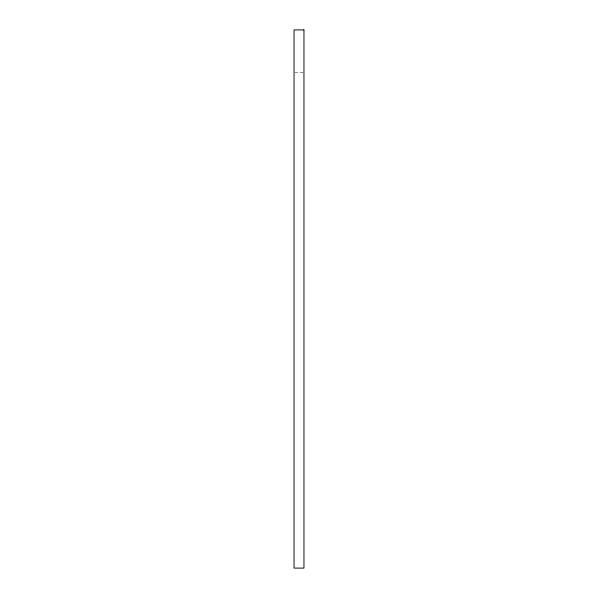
<?xml version="1.0" encoding="UTF-8"?>
<svg xmlns="http://www.w3.org/2000/svg" width="598" height="598" viewBox="0 0 598 598"><rect width="100%" height="100%" fill="white"/><g stroke="black" fill="none" stroke-linecap="round" stroke-linejoin="round"><path stroke-width="0.45" stroke-dasharray="2.99 2.24" d="M294.941 72.388L303.059 72.388"/><path stroke-width="0.9" d="M303.956 29.9L294.044 29.9L294.044 568.1L303.956 568.1L303.956 29.9"/></g></svg>
